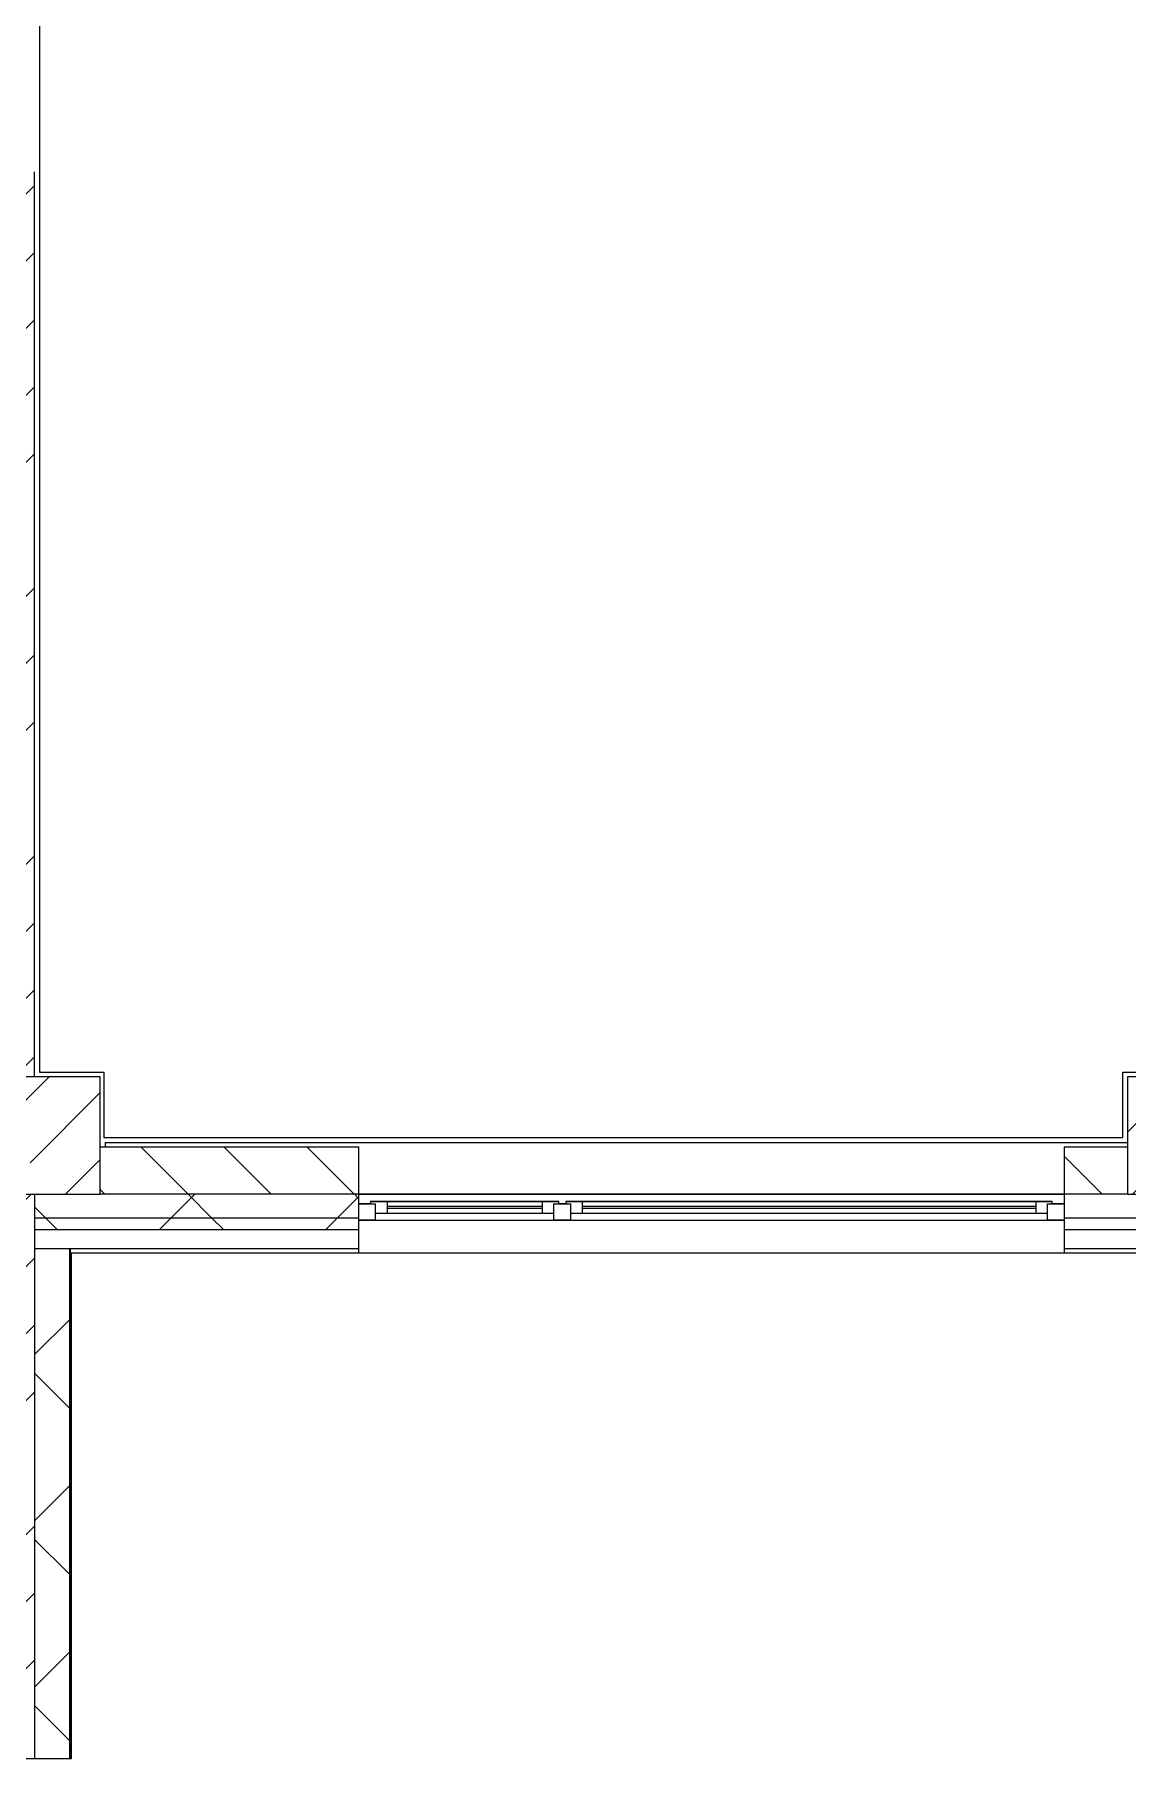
# Model space of a CAD drawing. Header units: millimetres. Extents: x 81382 to 274764, y -8553 to 29000.
# Drawn here: x 223454 to 228104, y 1150 to 8484 of the extents above; entities that cross this region are included whole.
import ezdxf

# ---------------------------------------------------------------- set-up
doc = ezdxf.new("R2010")
doc.units = ezdxf.units.MM
doc.layers.add('A-FLOR-2', color=7, linetype='Continuous', lineweight=5, true_color=0xaaaaaa)
for name, color, linetype, lineweight in [('A-GLAZ-3', 7, 'Continuous', 5), ('A-WALL', 7, 'Continuous', 9), ('A-WALL-2', 7, 'Continuous', 5), ('I-WALL-2', 7, 'Continuous', 5), ('S-COLS-1', 7, 'Continuous', 5)]:
    doc.layers.add(name, color=color, linetype=linetype, lineweight=lineweight)
pattern_1 = [(45, (147753.76, 0), (-353.5534, 353.5534), []), (135, (147753.76, 0), (-353.5534, -353.5534), [])]

# ---------------------------------------------------------------- blocks, each defined once
blk = doc.blocks.new('BSC_Колонна _Прямоугольная - 500х500-V202-3_9_3_птичка')
at = {"layer": 'S-COLS-1'}
h = blk.add_hatch(dxfattribs=at)
h.set_pattern_fill('FP_81', color=256, style=0, pattern_type=2)
h.set_pattern_definition([(45, (-75730, -3800), (-285.1231, 285.1231), []), (45, (-75444.88, -3800), (-285.1231, 285.1231), [504.031, -100.806, 16.764, -84.042])])
h.paths.add_polyline_path([(-250, -250), (250, -250), (250, 250), (-250, 250), (-250, -98.8)])
for p, q in [((250, 250), (-250, 250)), ((-250, 250), (-250, -250)), ((250, -250), (250, 250)), ((-250, -250), (250, -250))]:
    blk.add_line(p, q, dxfattribs=at)
blk = doc.blocks.new('BSC_Колонна _Прямоугольная - 500х500-V203-3_9_3_птичка')
at = {"layer": 'S-COLS-1'}
h = blk.add_hatch(dxfattribs=at)
h.set_pattern_fill('FP_82', color=256, style=0, pattern_type=2)
h.set_pattern_definition([(45, (-80600, -3800), (-285.1231, 285.1231), []), (45, (-80314.88, -3800), (-285.1231, 285.1231), [504.031, -100.806, 16.764, -84.042])])
h.paths.add_polyline_path([(-250, -250), (250, -250), (250, 250), (-250, 250)])
for p, q in [((250, 250), (-250, 250)), ((-250, 250), (-250, -250)), ((250, -250), (250, 250)), ((-250, -250), (250, -250))]:
    blk.add_line(p, q, dxfattribs=at)
blk = doc.blocks.new('120_Окно_СКБ_2Ст - 120_Окно_СКБ_2Ст 3000х2500 _мал_створка слева_-22809161-3_9_3_птичка')
at = {"layer": 'A-GLAZ-3'}
for p, q in [((-1500, -75), (-1500, -5)), ((-1500, -5), (-1430, -5)), ((1500, -5), (-1500, -5)), ((-1430, -5), (-1430, -75)), ((600, -35), (-1430, -35)), ((-1430, -35), (-1430, -75)), ((-1380, -85), (-1380, -35)), ((-1380, -55), (550, -55)), ((550, -65), (-1380, -65)), ((550, -85), (550, -35)), ((600, -75), (600, -5)), ((600, -5), (670, -5)), ((600, -75), (600, -35)), ((670, -5), (670, -75)), ((1430, -35), (670, -35)), ((670, -35), (670, -75)), ((720, -85), (720, -35)), ((720, -55), (1380, -55)), ((1380, -65), (720, -65)), ((1380, -85), (1380, -35)), ((1430, -75), (1430, -5)), ((1430, -5), (1500, -5)), ((1430, -75), (1430, -35)), ((1500, -5), (1500, -75)), ((-1430, -75), (-1500, -75)), ((-1500, -75), (-1450, -75)), ((-1430, -75), (-1450, -75)), ((-1450, -75), (-1450, -85)), ((-1450, -85), (620, -85)), ((620, -85), (-1450, -85)), ((670, -75), (600, -75)), ((620, -75), (600, -75)), ((620, -75), (650, -75)), ((620, -85), (620, -75)), ((670, -75), (650, -75)), ((650, -75), (650, -85)), ((650, -85), (1450, -85)), ((1450, -85), (650, -85)), ((1500, -75), (1430, -75)), ((1450, -75), (1430, -75)), ((1450, -75), (1500, -75)), ((1450, -85), (1450, -75))]:
    blk.add_line(p, q, dxfattribs=at)

msp = doc.modelspace()

# ---------------------------------------------------------------- hatches: boundary and pattern name
at = {"layer": 'A-WALL-2'}
h = msp.add_hatch(dxfattribs=at)
h.set_pattern_fill('FP_91', color=256, style=0, pattern_type=2)
h.set_pattern_definition([(135, (147753.76, 0), (-176.7767, -176.7767), [])])
h.paths.add_polyline_path([(231853.8, 3550), (231953.8, 3550), (231953.8, 3750), (231853.8, 3750), (231853.8, 3701.2)])
h.paths.add_polyline_path([(230724.4, 3550), (230953.8, 3550), (230953.8, 3750), (230053.8, 3750), (230053.8, 3550)])
h.paths.add_polyline_path([(227833.8, 3550), (228103.8, 3550), (228103.8, 3750), (227833.8, 3750)])
h.paths.add_polyline_path([(224198.9, 3550), (224833.8, 3550), (224833.8, 3750), (223733.8, 3750), (223733.8, 3550)])
h.paths.add_polyline_path([(228603.8, 3550), (229153.8, 3550), (229153.8, 3750), (228603.8, 3750), (228603.8, 3666.7)])
h = msp.add_hatch(dxfattribs=at)
h.set_pattern_fill('FP_93', color=256, style=0, pattern_type=2)
h.set_pattern_definition(pattern_1)
h.paths.add_polyline_path([(232455.4, 3450), (232453.8, 3550), (231853.8, 3550), (231853.8, 3450), (232453.8, 3450)])
h.paths.add_polyline_path([(224198.9, 3450), (224833.8, 3450), (224833.8, 3550), (223453.8, 3550), (223453.8, 3450), (223733.8, 3450)])
h.paths.add_polyline_path([(230053.8, 3450), (230953.8, 3450), (230953.8, 3550), (230053.8, 3550)])
h.paths.add_polyline_path([(229153.8, 3450), (229153.8, 3550), (227833.8, 3550), (227833.8, 3450), (228860, 3450)])
h = msp.add_hatch(dxfattribs=at)
h.set_pattern_fill('FP_93', color=256, style=0, pattern_type=2)
h.set_pattern_definition(pattern_1)
h.paths.add_polyline_path([(232555.4, 3400), (232555.4, 3450), (231853.8, 3450), (231853.8, 3400), (232455.4, 3400)])
h.paths.add_polyline_path([(224833.8, 3400), (224833.8, 3450), (223453.8, 3450), (223453.8, 3400), (224198.9, 3400)])
h.paths.add_polyline_path([(227833.8, 3400), (229153.8, 3400), (229153.8, 3450), (227833.8, 3450)])
h.paths.add_polyline_path([(230724.4, 3400), (230953.8, 3400), (230953.8, 3450), (230053.8, 3450), (230053.8, 3400)])
h = msp.add_hatch(dxfattribs=at)
h.set_pattern_fill('FP_93', color=256, style=0, pattern_type=2)
h.set_pattern_definition(pattern_1)
h.paths.add_polyline_path([(223603.8, -250), (223603.8, 350), (223453.8, 350), (223453.8, -250)])
h.paths.add_polyline_path([(223603.8, 1150), (223603.8, 3320), (223453.8, 3320), (223453.8, 1150)])
at = {"layer": 'I-WALL-2'}
h = msp.add_hatch(dxfattribs=at)
h.set_pattern_fill('FP_89', color=256, style=0, pattern_type=2)
h.set_pattern_definition([(45, (147753.76, 0), (-285.1231, 285.1231), []), (45, (148038.9, 0), (-285.1231, 285.1231), [504.031, -100.806, 16.764, -84.042])])
h.paths.add_polyline_path([(223266.7, 120), (223453.8, 120), (223453.8, 350), (223233.8, 350), (223233.8, 120)])
h.paths.add_polyline_path([(223266.7, 1150), (223453.8, 1150), (223453.8, 3550), (223233.8, 3550), (223233.8, 1150)])
h.paths.add_polyline_path([(223233.8, 4050), (223453.8, 4050), (223453.8, 7900), (223233.8, 7900), (223233.8, 4279.6)])

# ---------------------------------------------------------------- linework, layer by layer
at = {"layer": 'A-FLOR-2'}
for p, q in [((223474.8, 9100), (223474.8, 4070)), ((223474.8, 4070), (223748.8, 4070)), ((223748.8, 4070), (223748.8, 3791)), ((228083.8, 3791), (228083.8, 4070)), ((228083.8, 4070), (228623.8, 4070)), ((223748.8, 3791), (228083.8, 3791))]:
    msp.add_line(p, q, dxfattribs=at)
at = {"layer": 'A-WALL'}
for p, q in [((224833.8, 3550), (223733.8, 3550)), ((228103.8, 3550), (227833.8, 3550)), ((223453.8, 3450), (224833.8, 3450)), ((227833.8, 3450), (229153.8, 3450)), ((223453.8, 3400), (224833.8, 3400)), ((227833.8, 3400), (229153.8, 3400)), ((223453.8, 3320), (223453.8, 1150)), ((223453.8, 3320), (224833.8, 3320)), ((223603.8, 1150), (223603.8, 3320)), ((223606.8, 1150), (223606.8, 3320)), ((227833.8, 3320), (229153.8, 3320)), ((223611.8, 3300), (223606.8, 3300))]:
    msp.add_line(p, q, dxfattribs=at)
at = {"layer": 'A-WALL-2'}
for p, q in [((224833.8, 3750), (223733.8, 3750)), ((224833.8, 3300), (224833.8, 3750)), ((227833.8, 3750), (227833.8, 3300)), ((228103.8, 3750), (227833.8, 3750)), ((223453.8, 3550), (223453.8, 3320)), ((224833.8, 3550), (227833.8, 3550)), ((223611.8, 1150), (223611.8, 3300)), ((232705.4, 3300), (223611.8, 3300)), ((223453.8, 1150), (223611.8, 1150))]:
    msp.add_line(p, q, dxfattribs=at)
at = {"layer": 'I-WALL-2'}
for p, q in [((223453.8, 4050), (223453.8, 7900)), ((223753.8, 3770), (228103.8, 3770)), ((223753.8, 3770), (223753.8, 3750)), ((227833.8, 3550), (224833.8, 3550)), ((223233.8, 1150), (223453.8, 1150))]:
    msp.add_line(p, q, dxfattribs=at)

# ---------------------------------------------------------------- block references
at = {"layer": 'A-GLAZ-3', "rotation": 180}
msp.add_blockref('120_Окно_СКБ_2Ст - 120_Окно_СКБ_2Ст 3000х2500 _мал_створка слева_-22809161-3_9_3_птичка', (226333.8, 3435), dxfattribs=at)
at = {"layer": 'S-COLS-1'}
for name, p in [('BSC_Колонна _Прямоугольная - 500х500-V202-3_9_3_птичка', (223483.8, 3800)), ('BSC_Колонна _Прямоугольная - 500х500-V203-3_9_3_птичка', (228353.8, 3800))]:
    msp.add_blockref(name, p, dxfattribs=at)

doc.saveas('drawing.dxf')
